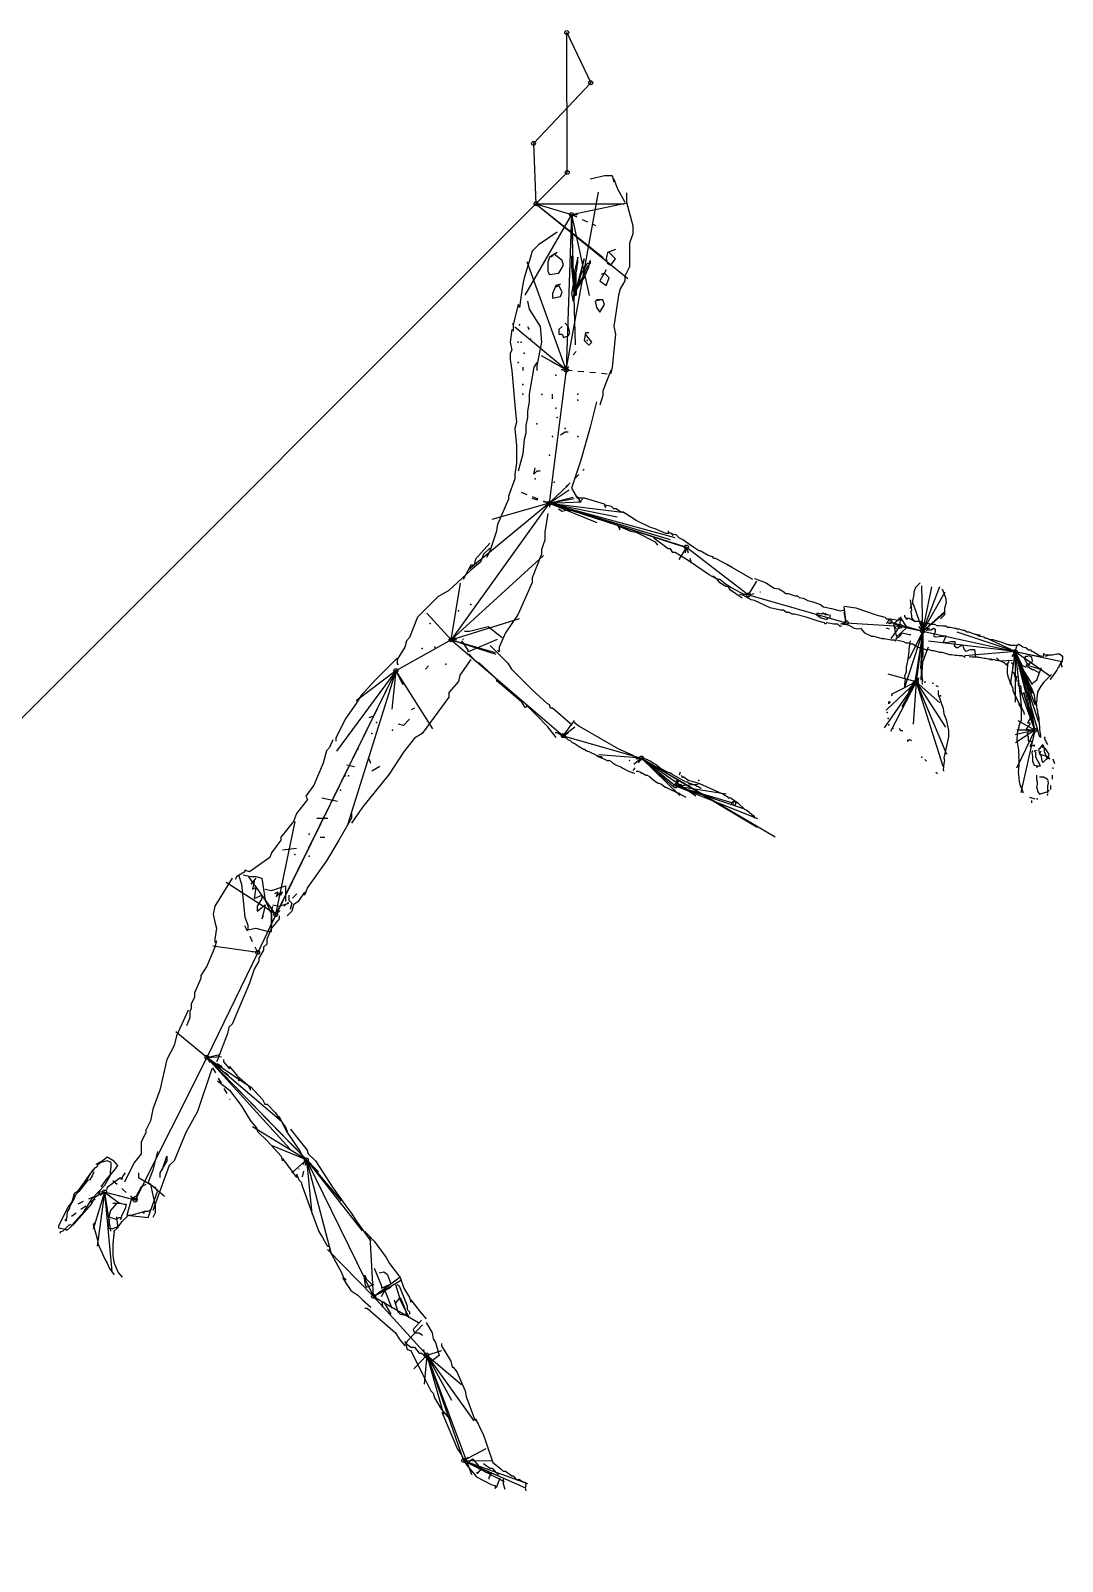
# Model space of a CAD drawing. Header units: millimetres. Extents: x -8 to 158, y -16 to 290.
# Drawn here: x 68.1 to 120.7, y 211.9 to 289.9 of the extents above; entities that cross this region are included whole.
import ezdxf

# ---------------------------------------------------------------- set-up
doc = ezdxf.new("R2010")
doc.units = ezdxf.units.MM
doc.linetypes.add('DASH', pattern=[0.6, 0.3, -0.3])

msp = doc.modelspace()

# ---------------------------------------------------------------- linework, layer by layer
at = {"layer": 'Shots', "color": 1}
for p, q in [((95.424, 289.768), (96.648, 287.214)), ((95.448, 282.65), (95.424, 289.768)), ((96.648, 287.214), (93.732, 284.126)), ((93.732, 284.126), (93.858, 281.052)), ((24.738, 211.94), (95.448, 282.65)), ((93.858, 281.052), (95.668, 280.506)), ((95.668, 280.506), (95.398, 272.592)), ((95.398, 272.592), (94.524, 265.804)), ((94.524, 265.804), (89.536, 258.854)), ((94.524, 265.804), (101.518, 263.578)), ((94.524, 265.804), (94.524, 265.804)), ((101.518, 263.578), (104.676, 261.142)), ((104.676, 261.142), (109.662, 259.722)), ((109.662, 259.722), (112.394, 259.546)), ((111.88, 259.774), (113.552, 259.3)), ((112.394, 259.546), (111.88, 259.774)), ((112.394, 259.546), (112.394, 259.546)), ((112.394, 259.546), (118.26, 258.252)), ((89.536, 258.854), (86.724, 257.282)), ((89.536, 258.854), (95.246, 253.974)), ((89.536, 258.854), (89.536, 258.854)), ((113.552, 259.3), (113.22, 256.716)), ((118.26, 258.252), (119.26, 254.252)), ((86.724, 257.282), (80.608, 244.87)), ((95.246, 253.974), (99.228, 252.838)), ((99.228, 252.838), (100.968, 251.416)), ((100.968, 251.416), (103.932, 250.532)), ((80.608, 244.87), (79.686, 242.942)), ((79.686, 242.942), (77.098, 237.594)), ((77.098, 237.594), (73.442, 230.334)), ((77.098, 237.594), (82.168, 232.382)), ((77.098, 237.594), (77.098, 237.594)), ((82.168, 232.382), (85.586, 225.43)), ((73.442, 230.334), (71.892, 230.744)), ((85.586, 225.43), (88.294, 222.442)), ((88.294, 222.442), (90.166, 217.078))]:
    msp.add_line(p, q, dxfattribs=at)
for centre in [(95.424, 289.768), (96.648, 287.214), (93.732, 284.126), (95.448, 282.65), (93.858, 281.052), (95.668, 280.506), (95.398, 272.592), (94.524, 265.804), (94.524, 265.804), (101.518, 263.578), (104.676, 261.142), (109.662, 259.722), (111.88, 259.774), (112.394, 259.546), (112.394, 259.546), (89.536, 258.854), (89.536, 258.854), (113.552, 259.3), (118.26, 258.252), (86.724, 257.282), (113.22, 256.716), (95.246, 253.974), (119.26, 254.252), (99.228, 252.838), (100.968, 251.416), (103.932, 250.532), (80.608, 244.87), (79.686, 242.942), (77.098, 237.594), (77.098, 237.594), (82.168, 232.382), (71.892, 230.744), (73.442, 230.334), (85.586, 225.43), (88.294, 222.442), (90.166, 217.078)]:
    msp.add_circle(centre, 0.1, dxfattribs=at)
at = {"layer": 'Sketch', "color": 0}
for points in [[(96.624, 282.328), (97.344, 282.488), (97.344, 282.488), (97.744, 282.488), (97.824, 282.168), (97.824, 282.328), (97.984, 281.848), (98.384, 281.128)], [(98.464, 281.608), (98.464, 281.608), (98.464, 281.128), (98.784, 279.928), (98.784, 279.528), (98.624, 279.048), (98.624, 277.848), (98.384, 277.368), (98.384, 277.128), (98.144, 276.728), (98.064, 276.408), (97.824, 274.808), (97.904, 274.408), (97.744, 272.728), (97.664, 272.408), (97.664, 272.568), (97.264, 271.528), (97.264, 271.288), (97.104, 270.808)], [(94.944, 279.608), (93.984, 278.968), (93.664, 278.648), (93.584, 278.328), (93.264, 277.288), (93.184, 276.968), (93.104, 276.408), (93.024, 275.768), (92.944, 275.928), (92.704, 274.888), (92.704, 274.968), (92.704, 274.568)], [(94.944, 278.568), (94.544, 278.328), (94.464, 278.088), (94.464, 277.608), (94.544, 277.448), (95.024, 277.528), (95.264, 277.928), (95.184, 278.168), (94.784, 278.488), (94.624, 278.328)], [(95.664, 278.408), (95.664, 277.848), (95.744, 276.968), (95.664, 276.488), (95.744, 276.088), (95.904, 276.728), (95.904, 277.528), (95.984, 278.088), (95.984, 278.328), (95.824, 277.608), (95.824, 276.728), (95.744, 276.248), (95.984, 276.808), (96.304, 278.248), (95.744, 276.168), (95.984, 276.888), (96.224, 277.288), (96.464, 277.848), (96.624, 278.008), (96.464, 278.008), (96.144, 277.448), (95.904, 276.648), (95.904, 276.408), (95.744, 276.328), (95.904, 276.488), (95.904, 276.648), (96.304, 277.288), (96.544, 277.848), (96.624, 278.168), (96.624, 278.008)], [(97.904, 278.728), (97.504, 278.568), (97.424, 278.248), (97.504, 278.008), (97.664, 277.928), (97.904, 278.248), (97.584, 278.568)], [(97.424, 277.688), (97.104, 277.128), (97.424, 276.888), (97.584, 277.288), (97.344, 277.528), (97.184, 277.448)], [(95.104, 276.968), (94.864, 276.888), (94.704, 276.488), (94.704, 276.248), (95.104, 276.328), (95.184, 276.568), (95.024, 276.888), (94.864, 276.808)], [(93.424, 276.088), (93.504, 275.688), (94.064, 274.808), (94.144, 274.008), (93.904, 272.808), (93.904, 272.568)], [(97.184, 276.168), (96.864, 276.088), (96.944, 275.768), (97.104, 275.528), (97.344, 275.928), (97.264, 276.168), (96.944, 276.168)], [(92.624, 274.648), (92.544, 274.008), (92.624, 273.608), (92.544, 273.448), (92.544, 273.128), (92.624, 272.568), (92.784, 270.808), (92.864, 269.928), (92.784, 269.608), (92.864, 268.728), (92.864, 267.848), (92.784, 267.288), (92.784, 267.048), (92.464, 266.168), (92.464, 266.008), (91.904, 264.728), (91.824, 264.328), (91.504, 263.368), (91.344, 263.048)], [(95.184, 274.808), (95.024, 274.648), (95.024, 274.408), (95.184, 274.408), (95.264, 274.248), (95.504, 274.328), (95.584, 274.488), (95.504, 274.808), (95.344, 274.968)], [(96.544, 274.488), (96.384, 274.488), (96.304, 274.088), (96.544, 273.848), (96.704, 274.008), (96.384, 274.408)], [(93.904, 272.968), (93.744, 272.728), (93.504, 271.368), (93.504, 270.968), (93.424, 270.488), (93.424, 270.168), (93.344, 269.768), (93.344, 269.368), (93.264, 269.048), (93.184, 268.328), (92.944, 267.448)], [(96.944, 270.968), (96.624, 269.688), (96.144, 268.008), (95.664, 266.568), (95.904, 266.168), (96.064, 266.088), (96.064, 265.848), (96.224, 266.008)], [(100.644, 264.268), (100.464, 264.268), (99.924, 264.508), (99.684, 264.568), (98.964, 264.928), (98.664, 265.108), (98.304, 265.348), (98.184, 265.348), (97.944, 265.528), (97.824, 265.528), (97.704, 265.648), (97.404, 265.708), (97.404, 265.588), (97.344, 265.768), (96.324, 266.068), (96.024, 266.068), (95.904, 266.128), (96.024, 266.008)], [(94.464, 265.288), (94.464, 265.288), (94.304, 264.328), (94.304, 263.928), (94.144, 263.448), (94.144, 263.208), (93.664, 262.008), (93.664, 261.768), (92.944, 260.168), (92.304, 259.208), (91.984, 258.488), (91.984, 258.248), (91.904, 258.328)], [(95.004, 265.528), (95.184, 265.408), (95.484, 265.468), (95.844, 265.408), (96.324, 265.288), (97.044, 265.048), (98.004, 264.688), (98.124, 264.448), (98.124, 264.628), (98.664, 264.388), (98.964, 264.328), (99.924, 263.848), (100.044, 263.668)], [(100.584, 264.408), (100.584, 264.328), (100.744, 264.288), (100.824, 264.168), (100.824, 264.248), (100.984, 264.208), (101.144, 264.048), (101.344, 263.968), (101.904, 263.568), (102.144, 263.408), (102.224, 263.408), (102.624, 263.168), (102.824, 263.088), (102.904, 263.008), (102.984, 263.008), (103.824, 262.568)], [(91.504, 263.528), (91.184, 263.208), (91.024, 262.808), (90.544, 262.408), (89.424, 261.368), (88.864, 261.048), (87.824, 260.008), (87.424, 258.968), (87.264, 258.808), (87.184, 258.488), (86.784, 257.848), (86.784, 257.608), (86.864, 257.608)], [(91.504, 263.768), (90.784, 262.968), (90.704, 262.648), (90.544, 262.648), (90.144, 261.928)], [(104.364, 260.968), (103.764, 261.388), (103.644, 261.568), (103.524, 261.568), (103.224, 261.748), (103.104, 261.928), (102.684, 262.168), (101.604, 262.888), (100.944, 263.308), (100.824, 263.308), (100.704, 263.488), (100.584, 263.488), (99.864, 264.028)], [(104.904, 261.928), (103.584, 262.688)], [(104.544, 261.168), (104.464, 261.168), (103.904, 261.448), (103.504, 261.688), (103.224, 261.928), (103.104, 261.928), (102.864, 262.088)], [(104.984, 261.968), (104.984, 261.968), (105.544, 261.768), (105.984, 261.488), (106.224, 261.448), (106.424, 261.328), (106.584, 261.208), (106.704, 261.208), (107.064, 261.088), (107.184, 261.088), (107.264, 261.008), (107.464, 260.968), (107.704, 260.848), (107.904, 260.808), (108.344, 260.648), (108.504, 260.528), (108.904, 260.448), (109.344, 260.328), (109.504, 260.368), (109.584, 260.328)], [(109.424, 259.568), (109.344, 259.528), (109.224, 259.648), (109.024, 259.648), (108.664, 259.728), (108.584, 259.648), (108.544, 259.728), (108.224, 259.808), (107.624, 260.008), (107.024, 260.168), (106.904, 260.168), (106.744, 260.248), (106.624, 260.248), (106.464, 260.368), (106.304, 260.368), (105.784, 260.488), (104.984, 260.848), (104.824, 260.888), (104.384, 261.128), (104.224, 261.168)], [(113.426, 261.762), (113.186, 261.522), (113.106, 261.282), (113.106, 261.162), (113.026, 260.842), (113.026, 260.682), (112.946, 260.602), (112.906, 260.442)], [(114.546, 261.442), (114.706, 261.002), (114.746, 260.762), (114.666, 260.442), (114.666, 260.122), (114.466, 259.922)], [(109.584, 260.568), (109.784, 260.528), (110.144, 260.488), (111.184, 260.128), (111.624, 260.008), (111.704, 259.928), (111.904, 259.928), (112.304, 259.848), (112.384, 259.888), (112.464, 259.848)], [(112.906, 260.882), (112.986, 260.362), (112.946, 260.282), (112.986, 260.082), (112.986, 260.002)], [(90.224, 259.288), (90.464, 259.288), (91.424, 259.528), (92.144, 258.968)], [(108.744, 260.128), (108.584, 260.128), (108.464, 260.208), (108.384, 260.168), (108.184, 260.208), (108.144, 260.128), (108.384, 259.968), (108.664, 259.888), (108.744, 259.968), (108.824, 259.968), (108.864, 260.088), (108.664, 260.128), (108.584, 260.208)], [(109.464, 259.648), (109.624, 259.648), (109.784, 259.608), (110.064, 259.448), (110.264, 259.408), (110.384, 259.448), (110.584, 259.208), (110.944, 259.048), (111.064, 259.048), (111.464, 258.928), (111.584, 258.928), (111.944, 258.848), (112.104, 258.848), (112.184, 258.808), (112.224, 258.888)], [(112.344, 259.968), (112.344, 259.888), (112.104, 259.688), (112.064, 259.568), (112.224, 259.408)], [(112.064, 259.688), (112.144, 259.248), (112.224, 259.048)], [(112.424, 259.968), (112.704, 259.528), (112.704, 259.448), (112.224, 259.008)], [(112.626, 260.102), (112.626, 260.042), (112.746, 259.892), (112.806, 259.982), (113.136, 259.802), (113.346, 259.802), (113.466, 259.772), (113.526, 259.712), (113.586, 259.742), (113.796, 259.682), (113.856, 259.682), (113.976, 259.652), (114.156, 259.652), (114.276, 259.592), (114.366, 259.592), (114.456, 259.562), (114.516, 259.592), (114.576, 259.562), (114.726, 259.562), (114.816, 259.502), (114.966, 259.502), (115.176, 259.442), (115.236, 259.442), (115.296, 259.412), (115.386, 259.412), (115.596, 259.352), (115.686, 259.352), (115.806, 259.262), (115.896, 259.262), (116.196, 259.142), (116.256, 259.142), (116.376, 259.112), (116.436, 259.112), (116.496, 259.052), (116.406, 259.082)], [(90.064, 258.808), (90.064, 258.808), (90.384, 258.328), (90.384, 258.248), (91.904, 258.888)], [(112.184, 258.928), (112.184, 258.928), (112.384, 259.048), (112.504, 259.208), (112.864, 259.128), (112.944, 259.128)], [(115.656, 257.972), (115.716, 258.002), (115.626, 258.002), (115.566, 258.032), (115.416, 258.032), (115.296, 258.062), (115.206, 258.062), (115.026, 258.092), (114.936, 258.092), (114.546, 258.212), (114.426, 258.212), (114.126, 258.302), (114.036, 258.302), (113.826, 258.362), (113.766, 258.332), (113.436, 258.452), (113.376, 258.452), (113.226, 258.512), (113.046, 258.632), (112.986, 258.632), (112.806, 258.692), (112.716, 258.692), (112.596, 258.752), (112.266, 258.812)], [(112.906, 258.802), (112.866, 258.522), (112.826, 258.122), (112.786, 257.762), (112.706, 257.482), (112.706, 257.202), (112.626, 257.002), (112.666, 256.842), (112.626, 256.602), (112.626, 256.402)], [(118.426, 258.622), (118.386, 258.562), (118.366, 258.602), (118.346, 258.542), (118.266, 258.562), (118.066, 258.562), (118.046, 258.582), (118.026, 258.542), (117.966, 258.602), (117.886, 258.602), (117.606, 258.722), (117.426, 258.762), (117.126, 258.862), (116.986, 258.862), (116.806, 258.942), (116.746, 258.922), (116.666, 258.982), (116.386, 259.042), (116.346, 259.102), (116.266, 259.102)], [(94.884, 253.888), (94.464, 254.428), (93.864, 255.028), (93.384, 255.508), (93.324, 255.388), (93.144, 255.688), (92.004, 256.648), (91.884, 256.828), (91.884, 256.708), (91.824, 256.888), (90.984, 257.668), (90.804, 257.728), (90.444, 258.148)], [(91.524, 258.568), (92.424, 257.668), (92.604, 257.368), (93.684, 256.288), (94.404, 255.628), (94.524, 255.568), (94.584, 255.388), (94.704, 255.388), (95.604, 254.608), (95.664, 254.488)], [(113.826, 258.482), (113.546, 257.722), (113.506, 257.202), (113.506, 257.002), (113.546, 256.762), (113.506, 256.682), (113.546, 256.602)], [(115.926, 258.002), (116.046, 257.982), (116.346, 257.982), (116.686, 257.922), (116.746, 257.922), (116.886, 257.882), (116.986, 257.882), (117.026, 257.822), (117.026, 257.882), (117.106, 257.842), (117.146, 257.862), (117.286, 257.822), (117.346, 257.822), (117.566, 257.762)], [(117.306, 257.942), (117.426, 257.822), (117.726, 257.682), (117.846, 257.562), (117.886, 257.582)], [(118.426, 258.642), (118.646, 258.502), (118.726, 258.482), (118.806, 258.462), (118.946, 258.342), (119.046, 258.342), (119.086, 258.282), (119.126, 258.282), (119.226, 258.222), (119.506, 258.062), (119.586, 258.042), (119.726, 258.022), (119.746, 258.162)], [(118.906, 258.002), (118.786, 258.002), (118.726, 257.922), (118.846, 257.702), (118.946, 257.622), (118.986, 257.622), (119.066, 257.742), (119.126, 257.722), (119.146, 257.782), (119.106, 257.962), (119.046, 258.002), (118.966, 258.022), (118.926, 258.042)], [(119.706, 258.162), (119.686, 258.122), (119.866, 258.082), (119.946, 258.102)], [(119.806, 258.022), (120.006, 258.082), (120.166, 258.082), (120.386, 258.142), (120.526, 258.142), (120.646, 258.042), (120.646, 257.982), (120.666, 258.022), (120.666, 257.902)], [(120.666, 257.962), (120.666, 257.862), (120.606, 257.682), (120.606, 257.542), (120.646, 257.462), (120.646, 257.462)], [(86.784, 257.928), (85.664, 256.808), (84.944, 256.008), (84.704, 255.608), (84.144, 254.808), (83.664, 253.848), (83.664, 253.688)], [(90.544, 257.848), (89.984, 257.048), (89.904, 256.728), (89.424, 256.168), (89.424, 255.928), (88.304, 254.408), (88.064, 254.088), (87.664, 253.848), (87.104, 253.128), (86.384, 252.008), (85.024, 250.328), (84.464, 249.528)], [(118.126, 257.802), (117.526, 257.762)], [(117.866, 257.642), (117.866, 257.502), (117.846, 257.422), (117.846, 257.142), (117.906, 256.962), (118.006, 256.682), (118.006, 256.742), (118.046, 256.662), (118.066, 256.542), (118.106, 256.442), (118.146, 256.402), (118.146, 256.282), (118.246, 256.042), (118.286, 256.002), (118.306, 255.902), (118.406, 255.722), (118.406, 255.682), (118.566, 255.442), (118.586, 255.362), (118.586, 255.402), (118.706, 255.162), (118.706, 255.102), (118.746, 255.062)], [(118.566, 257.522), (118.566, 257.482), (118.506, 257.402), (118.486, 257.342), (118.486, 257.402)], [(118.546, 257.562), (118.606, 257.562), (118.766, 257.482), (118.806, 257.482)], [(118.606, 257.502), (118.726, 257.222), (118.986, 256.802), (119.126, 256.582), (119.146, 256.622)], [(118.806, 257.602), (119.086, 257.502), (119.166, 257.482), (119.486, 257.382), (119.526, 257.402), (119.606, 257.362)], [(118.826, 257.562), (118.846, 257.502), (118.946, 257.462), (119.146, 257.342), (119.186, 257.342), (119.426, 257.202), (119.466, 257.162)], [(119.086, 256.622), (119.186, 256.682), (119.366, 256.822), (119.526, 257.282), (119.566, 257.342), (119.586, 257.422)], [(120.646, 257.842), (120.646, 257.722), (120.626, 257.762), (120.526, 257.562), (120.486, 257.522), (120.486, 257.462), (120.446, 257.422), (120.446, 257.442), (120.386, 257.302), (120.046, 256.842), (120.086, 256.882)], [(113.626, 256.722), (113.626, 256.722), (113.706, 256.722)], [(114.026, 256.642), (114.106, 256.642)], [(114.226, 256.522), (114.346, 256.482)], [(118.806, 257.062), (118.806, 257.042), (118.886, 256.862), (118.906, 256.762), (119.106, 256.342), (119.226, 256.062), (119.246, 255.882), (119.286, 255.662), (119.306, 255.582), (119.366, 255.382), (119.366, 255.322), (119.406, 255.242), (119.406, 255.142), (119.466, 254.882), (119.466, 254.722), (119.486, 254.622), (119.486, 254.542), (119.506, 254.462), (119.506, 254.282), (119.546, 253.982), (119.546, 253.882)], [(120.106, 257.082), (119.706, 256.682), (119.566, 256.502), (119.406, 256.202), (119.406, 256.142), (119.386, 256.062), (119.366, 255.862), (119.346, 255.662), (119.326, 255.662), (119.326, 255.562), (119.346, 255.502), (119.386, 255.562)], [(111.866, 255.722), (111.826, 255.602), (111.826, 255.722), (111.906, 255.682)], [(114.346, 256.282), (114.346, 256.082), (114.586, 255.362), (114.626, 255.082), (114.746, 254.802), (114.826, 254.402), (114.866, 254.242), (114.866, 253.922), (114.826, 253.762), (114.786, 253.522), (114.626, 252.842), (114.666, 252.722), (114.626, 252.562), (114.586, 252.242), (114.626, 252.162)], [(118.426, 255.562), (118.526, 255.442), (118.566, 255.322), (118.566, 254.762), (118.446, 254.482), (118.446, 254.402), (118.366, 254.102), (118.366, 253.982), (118.346, 253.842), (118.346, 253.742), (118.366, 253.642), (118.406, 253.342), (118.426, 253.262), (118.426, 253.062), (118.446, 253.022), (118.426, 252.882), (118.446, 252.762), (118.446, 252.522), (118.426, 252.242), (118.406, 252.202), (118.426, 252.142), (118.406, 252.082), (118.426, 251.982), (118.466, 251.642), (118.506, 251.482), (118.646, 251.122), (118.646, 251.062), (118.666, 251.122)], [(94.856, 254.162), (94.836, 254.122), (94.896, 254.142), (95.036, 254.062), (95.116, 254.042), (95.156, 254.022), (95.176, 253.962), (95.256, 253.942), (95.336, 253.882), (95.376, 253.882), (95.496, 253.762), (95.576, 253.742), (95.696, 253.622), (95.796, 253.602), (96.056, 253.422), (96.276, 253.282), (96.336, 253.282), (96.376, 253.222), (96.416, 253.222), (96.476, 253.182), (96.556, 253.162), (96.976, 252.962), (97.076, 252.922), (97.136, 252.862), (97.196, 252.842)], [(95.816, 254.682), (95.836, 254.622), (96.056, 254.462), (98.056, 253.302), (98.796, 252.982), (98.896, 252.922), (98.976, 252.862), (99.016, 252.862), (99.016, 252.802), (99.056, 252.822), (99.136, 252.782)], [(111.986, 254.322), (112.066, 254.362)], [(112.346, 254.362), (112.426, 254.242), (112.546, 254.242)], [(83.504, 253.768), (83.344, 253.368), (83.184, 253.208), (83.024, 252.568), (82.544, 251.448), (82.144, 250.888), (82.224, 250.728), (81.664, 250.008), (81.504, 249.608), (80.864, 248.808), (80.864, 248.648), (80.384, 248.008), (80.304, 247.768), (79.264, 247.048), (79.024, 247.128), (79.024, 247.048), (78.624, 246.808), (78.544, 246.648)], [(112.786, 253.762), (112.786, 253.682), (112.866, 253.762)], [(112.866, 253.802), (112.986, 253.722)], [(119.786, 253.922), (119.746, 253.842), (119.906, 253.522)], [(96.956, 252.962), (97.036, 252.902), (97.076, 252.922), (97.176, 252.922), (97.236, 252.822), (97.316, 252.802), (97.516, 252.702), (97.576, 252.722), (97.676, 252.682), (97.776, 252.582), (97.996, 252.462), (98.176, 252.382), (98.276, 252.322), (98.576, 252.162), (98.816, 252.082), (98.896, 252.062)], [(99.296, 252.862), (99.276, 252.822), (99.276, 252.862), (99.496, 252.762), (99.536, 252.762), (99.576, 252.722), (99.676, 252.702), (99.836, 252.582), (99.936, 252.522), (100.256, 252.282), (100.576, 252.122), (100.656, 252.102), (100.696, 252.062), (100.736, 252.062), (100.816, 252.002), (100.996, 251.902), (101.296, 251.722), (101.396, 251.682), (101.436, 251.642), (101.556, 251.622), (101.636, 251.562), (101.696, 251.562), (101.876, 251.482), (101.976, 251.462), (102.056, 251.402), (102.136, 251.382), (102.216, 251.322), (102.276, 251.302)], [(113.666, 252.762), (113.746, 252.682)], [(120.186, 252.802), (120.226, 252.642), (120.266, 252.562)], [(98.956, 252.162), (99.056, 252.162), (99.176, 252.122), (99.256, 252.062), (99.296, 252.062), (99.376, 252.002), (99.416, 252.002), (99.456, 251.962), (99.516, 251.962), (99.636, 251.902), (99.896, 251.682), (100.076, 251.562), (100.116, 251.562), (100.256, 251.502), (100.436, 251.362), (100.476, 251.362), (100.716, 251.242), (100.816, 251.182), (100.856, 251.182), (100.896, 251.142), (100.936, 251.142), (100.976, 251.102), (101.016, 251.102), (101.076, 251.062), (101.156, 251.042), (101.236, 250.982), (101.336, 250.922), (101.496, 250.842)], [(101.256, 251.962), (101.316, 251.842), (101.346, 251.902), (101.646, 251.692), (101.796, 251.662), (102.186, 251.542), (103.326, 251.032), (103.596, 250.882), (103.656, 250.792), (103.746, 250.822), (104.136, 250.552), (104.496, 250.222), (104.586, 250.192), (104.826, 249.982), (104.886, 249.892), (104.946, 249.862), (104.976, 249.772), (105.006, 249.832), (104.946, 249.922)], [(114.226, 252.122), (114.306, 252.042)], [(120.146, 251.962), (120.146, 251.762)], [(120.186, 252.362), (120.186, 252.282)], [(120.066, 251.442), (120.066, 251.242)], [(118.986, 250.842), (119.266, 250.762)], [(119.106, 250.562), (119.106, 250.682)], [(84.464, 250.008), (84.464, 249.768), (83.824, 248.648), (83.184, 247.608), (82.224, 246.248), (82.064, 245.848), (82.064, 246.008), (81.744, 245.528), (81.504, 245.368), (81.424, 245.048), (81.184, 244.808)], [(78.384, 246.728), (77.504, 245.288), (77.424, 244.888), (77.504, 244.488), (77.584, 244.168), (77.504, 243.608), (77.504, 243.448)], [(78.704, 246.888), (78.864, 246.408), (79.024, 244.728), (79.184, 244.328), (79.184, 244.088), (79.584, 244.168), (80.224, 244.008), (80.384, 244.008), (80.384, 245.048), (80.464, 245.288)], [(78.944, 246.888), (79.344, 246.808), (79.584, 246.808), (79.904, 246.728), (80.064, 245.608), (80.384, 244.888), (80.384, 244.328)], [(80.064, 246.168), (80.384, 246.088), (81.104, 246.328), (81.104, 245.528)], [(81.264, 245.848), (81.264, 245.608), (81.424, 245.448), (81.344, 245.128)], [(80.784, 244.808), (80.784, 244.648), (80.384, 244.168), (80.144, 243.608), (80.144, 243.368), (79.984, 243.208), (79.984, 243.048), (79.744, 242.648), (79.744, 242.488), (79.504, 242.088), (79.264, 241.368), (78.384, 239.288), (78.224, 239.128), (78.144, 238.808), (77.664, 237.528), (77.584, 237.368)], [(80.464, 245.368), (80.784, 245.288), (81.264, 245.448)], [(77.584, 243.528), (77.504, 243.208), (77.104, 242.248), (76.784, 241.768), (76.784, 241.608), (76.464, 240.888), (76.464, 240.648), (76.304, 240.328), (76.304, 240.088), (76.224, 239.928), (76.224, 239.608), (76.064, 239.208)], [(76.144, 240.008), (75.544, 238.688), (75.424, 238.208), (75.064, 237.488), (74.704, 235.928), (74.344, 234.968), (74.224, 234.368), (73.984, 233.888), (73.984, 233.768), (73.744, 233.288), (73.744, 232.688), (73.384, 232.208), (72.904, 231.248)], [(77.344, 237.008), (76.624, 234.848), (76.024, 233.768), (75.424, 232.328), (75.184, 232.088), (74.344, 229.808)], [(77.944, 237.488), (77.944, 237.368), (78.244, 237.008), (78.244, 237.128), (78.664, 236.648), (78.724, 236.408), (78.724, 236.588), (79.204, 236.168), (79.324, 235.928), (79.324, 236.108), (79.924, 235.448), (80.044, 235.208), (80.164, 235.208), (80.584, 234.788), (81.124, 234.008), (81.184, 233.828)], [(77.644, 236.408), (78.244, 235.928), (78.844, 235.148), (79.324, 234.368), (79.624, 234.008), (79.684, 233.828), (80.164, 233.348), (80.884, 232.568), (80.944, 232.328), (80.944, 232.448), (81.664, 231.488), (81.664, 231.608)], [(80.764, 234.608), (81.184, 233.768), (81.844, 232.808), (82.324, 231.848)], [(81.364, 233.948), (81.784, 233.408), (82.204, 232.868), (82.264, 232.688), (82.624, 232.328), (83.524, 230.948), (84.124, 230.108), (84.484, 229.628), (84.664, 229.328), (85.444, 228.248)], [(72.944, 231.728), (72.824, 231.568), (72.744, 231.368), (72.744, 231.448), (72.664, 231.448), (72.024, 230.968), (71.984, 230.848)], [(81.664, 231.668), (81.784, 231.368), (81.904, 231.248), (81.964, 231.008), (82.504, 229.508), (82.804, 228.728), (82.984, 228.428), (83.224, 228.008), (83.344, 227.948), (83.344, 227.768), (83.764, 226.988), (83.944, 226.688), (84.064, 226.388), (84.184, 226.268)], [(71.384, 229.168), (71.304, 229.088), (71.544, 228.248), (71.544, 228.128), (71.904, 227.328), (72.024, 227.128), (72.144, 226.848), (72.384, 226.528)], [(72.344, 228.728), (72.344, 228.728), (72.504, 228.888), (72.784, 229.248), (73.104, 229.568), (73.264, 229.568), (73.824, 229.728), (73.904, 229.648), (73.904, 229.768), (74.104, 229.768), (74.264, 229.848)], [(72.384, 228.728), (72.344, 228.448), (72.304, 228.088), (72.304, 227.488), (72.344, 227.288), (72.384, 227.128), (72.584, 226.648), (72.784, 226.408)], [(85.144, 228.728), (85.624, 228.248), (86.224, 227.408), (86.404, 227.108), (86.944, 226.388), (87.004, 226.208)], [(84.004, 226.388), (84.184, 226.088), (84.424, 225.728), (84.784, 225.488), (85.024, 225.248), (85.444, 224.888)], [(86.944, 226.388), (87.124, 225.848), (87.424, 225.368), (87.484, 225.128), (87.484, 225.248), (87.964, 224.648), (88.264, 224.288)], [(85.144, 224.828), (85.264, 224.828), (86.704, 223.568), (86.884, 223.268), (87.184, 222.908)], [(88.084, 223.988), (88.084, 223.988), (87.304, 223.148), (87.244, 223.028), (87.484, 222.848), (87.664, 222.848), (87.904, 222.548), (88.024, 222.548), (88.264, 222.308), (88.384, 222.308)], [(88.024, 224.228), (87.604, 223.748), (87.664, 223.568), (87.904, 223.568), (88.084, 223.448)], [(88.264, 224.108), (88.564, 223.568), (88.624, 223.268), (88.744, 223.088), (88.804, 222.848), (88.924, 222.428), (88.444, 222.068), (88.204, 222.428), (88.144, 222.728)], [(87.184, 223.148), (87.244, 222.908), (87.304, 222.728), (87.484, 222.668), (88.084, 221.468), (88.504, 220.628), (88.624, 220.508), (88.684, 220.268), (89.044, 219.668), (89.464, 219.188)], [(89.044, 223.028), (89.044, 222.908), (89.524, 222.128), (89.584, 221.828), (89.644, 221.828), (89.824, 221.588), (90.244, 220.628), (90.304, 220.328), (90.724, 219.188), (90.904, 219.008)], [(89.064, 219.528), (89.864, 217.648), (90.024, 217.408), (90.184, 217.128), (90.184, 217.048), (90.384, 216.768), (90.824, 216.248), (91.584, 215.848), (91.784, 215.808), (91.784, 215.648), (91.824, 215.768)], [(90.784, 219.208), (91.184, 218.368), (91.264, 218.128), (91.384, 217.768), (91.664, 216.968), (92.064, 216.648), (92.184, 216.528), (92.304, 216.528), (92.624, 216.288), (92.704, 216.288), (92.864, 216.088), (92.984, 216.128), (93.224, 215.968), (93.304, 215.968), (93.344, 215.808), (93.304, 215.688), (93.344, 215.528)], [(92.024, 216.168), (91.824, 215.688)], [(92.184, 216.128), (92.184, 215.888), (92.264, 215.608)]]:
    msp.add_lwpolyline(points, dxfattribs=at)
at = {"layer": 'Sketch', "color": 32}
for points in [[(93.424, 274.808), (93.504, 274.648)], [(95.904, 273.528), (95.744, 273.368)], [(93.184, 272.728), (93.184, 272.568)], [(94.704, 271.128), (94.704, 271.368)], [(95.104, 269.288), (95.344, 269.448), (95.504, 269.448)], [(94.064, 267.448), (93.904, 267.448), (93.744, 267.288), (93.824, 267.608)], [(88.384, 257.528), (88.224, 257.368)], [(85.824, 255.448), (85.584, 254.968), (85.344, 254.888)], [(87.664, 255.368), (87.504, 255.288)], [(87.424, 254.808), (87.104, 254.488), (86.864, 254.568)], [(84.224, 252.488), (84.624, 252.408)], [(85.344, 252.808), (85.424, 252.568)], [(85.904, 252.408), (85.504, 252.168)], [(82.944, 250.808), (83.744, 250.648)], [(82.704, 249.768), (83.264, 249.768)], [(82.864, 248.808), (83.104, 248.808)], [(80.944, 248.168), (81.664, 248.248)], [(69.624, 228.648), (69.664, 228.728), (69.784, 228.768), (70.064, 229.048), (70.144, 229.088), (70.224, 229.048), (70.824, 229.728), (71.264, 230.408), (71.904, 231.088), (72.184, 231.608), (72.184, 231.768), (72.224, 232.008), (72.224, 232.248), (72.024, 232.328), (71.704, 232.248), (71.544, 232.128), (71.464, 231.968), (71.384, 231.968), (71.184, 231.728), (70.944, 231.288), (70.864, 231.208)], [(71.464, 232.168), (71.824, 232.368), (72.024, 232.528), (72.304, 232.368), (72.544, 232.088), (72.384, 231.848), (71.944, 231.368), (71.704, 231.008)], [(71.304, 231.888), (70.504, 230.768), (70.344, 230.648), (70.224, 230.248), (70.024, 229.968), (69.544, 229.008), (69.544, 228.928), (69.704, 228.888), (69.904, 228.848), (69.984, 228.808), (70.344, 229.128), (71.224, 230.128), (71.384, 230.488), (71.584, 230.608), (71.624, 230.728)], [(71.344, 231.768), (71.264, 231.568), (71.144, 231.368), (71.024, 231.328), (70.584, 230.768), (70.384, 230.568), (70.344, 230.408), (70.104, 230.008), (70.104, 229.928), (69.984, 229.728), (69.944, 229.368), (69.864, 229.288)]]:
    msp.add_lwpolyline(points, dxfattribs=at)
at = {"layer": 'Sketch', "color": 5}
for points in [[(95.394, 272.76), (95.394, 272.73), (95.4, 272.718), (95.4, 272.634), (95.406, 272.604), (95.4, 272.592), (95.406, 272.574), (95.4, 272.562), (95.4, 272.406)], [(95.55, 272.58), (95.538, 272.58), (95.52, 272.568), (95.514, 272.58), (95.472, 272.58), (95.46, 272.586), (95.388, 272.586), (95.37, 272.58), (95.358, 272.586), (95.214, 272.586), (95.202, 272.592), (95.142, 272.592)], [(94.758, 265.782), (94.74, 265.788), (94.686, 265.788), (94.674, 265.794), (94.638, 265.788), (94.602, 265.794), (94.566, 265.794), (94.488, 265.806), (94.452, 265.806), (94.416, 265.8), (94.404, 265.806), (94.374, 265.806)], [(94.542, 265.992), (94.542, 265.89), (94.548, 265.872), (94.548, 265.608)]]:
    msp.add_lwpolyline(points, dxfattribs=at)
at = {"layer": 'Sketch', "color": 30}
for points in [[(111.746, 259.722), (111.666, 259.682)], [(111.866, 259.402), (111.706, 259.442)], [(113.906, 259.442), (113.786, 259.402), (113.746, 259.322), (113.826, 259.362), (113.986, 259.362), (114.106, 259.442), (114.186, 259.402), (114.186, 259.242), (114.106, 259.082), (114.186, 259.002), (114.626, 259.042), (114.706, 259.082), (114.706, 259.002), (114.586, 258.722), (114.786, 258.722), (114.986, 258.762), (115.186, 258.762), (115.186, 258.642), (115.146, 258.562), (115.306, 258.442), (115.586, 258.602), (115.666, 258.362), (115.746, 258.282), (115.986, 258.362), (116.186, 258.362), (116.226, 258.122), (116.226, 258.002), (116.426, 257.962)], [(118.066, 257.702), (118.066, 257.662), (118.106, 257.662), (118.146, 257.602), (118.126, 257.322), (118.106, 257.262), (118.126, 257.202), (118.166, 257.202), (118.206, 257.142), (118.226, 256.982), (118.286, 256.982), (118.326, 257.002), (118.306, 256.842), (118.266, 256.802), (118.306, 256.762), (118.406, 256.782), (118.406, 256.542), (118.466, 256.502), (118.526, 256.522), (118.566, 256.162), (118.626, 256.122), (118.726, 256.122), (118.726, 256.042), (118.786, 255.822), (118.826, 255.822), (118.806, 255.682)], [(119.066, 255.362), (118.986, 255.122), (119.006, 255.062), (119.046, 255.042), (119.026, 254.882), (118.926, 254.662), (118.886, 254.622), (118.946, 254.622), (118.986, 254.642), (119.006, 254.562), (118.806, 254.282), (118.966, 254.282), (118.866, 254.062), (118.886, 253.942), (118.926, 253.942), (118.926, 253.742), (118.946, 253.702), (119.146, 253.702), (119.026, 253.462), (119.046, 253.402), (119.046, 253.442), (119.246, 253.502), (119.186, 253.422)]]:
    msp.add_lwpolyline(points, dxfattribs=at)
at = {"layer": 'Sketch', "color": 9}
for points in [[(113.346, 256.882), (113.106, 256.722), (113.026, 256.642), (112.986, 256.482), (112.826, 256.202)], [(113.346, 256.922), (113.306, 256.722), (113.346, 256.602), (113.346, 256.402), (113.386, 256.162), (113.466, 256.122)], [(119.546, 253.322), (119.466, 253.322), (119.466, 253.162), (119.586, 252.922), (119.626, 252.682), (119.666, 252.602), (119.826, 252.762), (119.946, 252.842), (120.026, 252.802), (119.866, 252.922), (119.706, 252.962), (119.506, 253.042), (119.586, 253.202)], [(119.546, 253.362), (119.666, 253.522), (119.746, 253.322), (119.746, 253.162), (119.866, 252.842), (119.946, 252.842), (119.986, 253.042), (119.786, 253.322), (119.626, 253.402), (119.666, 253.482)], [(119.146, 253.202), (119.106, 253.122), (119.146, 252.922), (119.146, 252.682), (119.226, 252.482), (119.346, 252.442), (119.386, 252.362), (119.386, 252.442), (119.546, 252.442), (119.306, 252.882), (119.306, 253.122), (119.226, 253.202), (119.386, 253.242)], [(119.346, 251.962), (119.346, 251.722), (119.386, 251.642), (119.386, 251.482), (119.346, 251.362), (119.426, 251.082), (119.506, 251.002), (119.866, 251.122), (119.986, 251.202)], [(119.506, 251.882), (119.706, 251.882), (119.906, 251.762), (119.946, 251.562), (119.906, 251.402), (119.906, 251.042)], [(79.584, 246.728), (79.344, 246.408), (79.504, 246.568), (79.424, 246.168), (79.584, 246.248), (79.504, 245.688), (79.904, 245.848), (79.904, 245.688), (79.664, 245.288), (79.664, 245.048), (80.064, 245.368), (79.984, 244.968), (79.904, 244.648), (79.984, 244.808)], [(80.704, 246.008), (80.624, 245.768), (80.864, 246.008), (80.864, 245.848), (80.944, 246.008), (80.704, 245.848), (80.704, 246.008), (80.544, 245.928)], [(74.584, 232.808), (74.344, 231.848), (74.104, 231.248), (74.944, 230.528)], [(74.824, 231.848), (75.064, 232.568), (75.064, 232.328), (74.704, 231.728), (74.704, 231.488)], [(73.624, 231.728), (73.624, 231.488), (74.224, 231.128), (74.464, 230.048), (74.464, 229.688), (74.344, 229.448)], [(73.984, 231.128), (73.744, 231.008), (73.504, 230.528), (73.264, 230.408), (73.024, 229.568), (74.104, 229.448), (74.584, 230.768), (74.464, 231.008)], [(72.504, 230.168), (72.184, 229.808), (72.104, 229.488), (72.464, 229.368), (72.624, 229.448), (72.744, 229.448)], [(72.304, 230.168), (72.704, 230.168), (72.904, 230.128), (72.984, 230.128), (72.944, 229.888), (72.744, 229.528), (72.704, 229.328)], [(72.144, 229.368), (72.064, 229.128), (72.064, 228.928), (72.144, 228.888), (72.304, 228.888), (72.504, 228.968), (72.584, 228.928), (72.504, 229.408), (72.504, 229.488)], [(85.624, 226.868), (85.984, 225.968), (85.984, 225.848), (86.404, 226.028)], [(85.084, 226.508), (85.144, 226.088), (85.204, 225.908), (85.624, 226.028)], [(85.144, 226.508), (85.204, 226.328), (85.504, 226.028)], [(85.864, 226.628), (86.104, 226.688), (86.284, 226.568), (86.464, 226.088)], [(86.704, 226.028), (86.944, 225.248), (87.304, 224.528), (87.364, 224.348)], [(86.764, 226.028), (86.884, 225.968), (87.304, 224.948), (87.304, 224.768), (87.424, 224.648), (87.424, 224.528)], [(85.984, 225.428), (86.164, 225.728), (86.524, 224.828)], [(86.644, 225.248), (86.824, 224.648), (86.944, 224.528), (87.244, 224.468), (87.244, 224.588)], [(86.704, 225.068), (86.944, 225.368), (87.124, 224.948), (87.244, 224.588), (87.364, 224.408)], [(86.044, 225.008), (86.044, 224.888), (86.044, 225.068), (85.984, 225.188), (86.104, 225.128), (86.464, 224.528)], [(90.344, 216.928), (90.624, 217.168), (91.064, 216.648), (90.864, 216.408), (90.864, 216.488)], [(91.064, 216.688), (91.304, 216.488), (91.424, 216.488), (91.584, 216.408), (91.464, 216.208), (91.464, 216.128)], [(91.184, 216.928), (91.504, 216.688), (91.624, 216.688), (91.824, 216.448), (91.944, 216.408), (91.904, 216.328)]]:
    msp.add_lwpolyline(points, dxfattribs=at)
at = {"layer": 'Sketch', "color": 0}
for p in [(93.024, 274.888), (94.164, 271.348), (111.986, 256.042), (114.466, 256.002), (111.746, 255.162), (111.786, 254.842), (111.826, 254.522), (113.506, 252.882), (102.156, 251.692), (119.906, 250.962), (119.386, 250.762)]:
    msp.add_point(p, dxfattribs=at)
at = {"layer": 'Sketch', "color": 32}
for p in [(92.944, 274.008), (93.104, 274.008), (93.584, 274.168), (96.464, 274.088), (92.944, 272.968), (93.264, 273.448), (94.864, 272.328), (93.184, 271.848), (93.184, 271.368), (95.984, 271.368), (94.864, 270.648), (95.984, 271.048), (93.904, 269.848), (94.944, 270.168), (94.704, 269.208), (95.344, 269.608), (95.984, 269.208), (94.544, 268.248), (93.824, 267.048), (94.784, 266.888), (89.904, 260.328), (90.544, 260.648), (88.464, 259.688), (88.064, 258.408), (88.704, 258.488), (89.264, 257.608), (85.504, 254.088), (85.744, 254.648), (86.544, 254.248), (84.784, 253.288), (84.144, 251.928), (84.304, 251.928), (83.904, 251.208), (82.304, 248.968), (81.584, 247.928), (82.304, 247.848)]:
    msp.add_point(p, dxfattribs=at)
at = {"layer": 'XSect', "color": 1}
for p, q in [((95.398, 272.592), (97.038, 281.644)), ((93.858, 281.052), (98.342, 281.052)), ((93.858, 281.052), (98.536, 277.242)), ((93.858, 281.052), (97.274, 278.322)), ((95.668, 280.506), (98.5, 281.102)), ((95.668, 280.506), (93.298, 276.408)), ((95.668, 280.506), (95.716, 279.172)), ((95.668, 280.506), (96.566, 276.378)), ((95.668, 280.506), (95.86, 273.88)), ((95.398, 272.592), (93.404, 278.104)), ((95.398, 272.592), (92.774, 274.774)), ((95.398, 272.592), (94.132, 273.316)), ((94.524, 265.804), (95.5, 266.72)), ((94.524, 265.804), (90.43, 262.428)), ((94.524, 265.804), (91.614, 264.972)), ((94.524, 265.804), (95.54, 266.49)), ((94.524, 265.804), (95.748, 266.112)), ((94.524, 265.804), (95.794, 266.044)), ((94.524, 265.804), (96.158, 265.88)), ((94.524, 265.804), (97.984, 265.11)), ((94.524, 265.804), (100.696, 263.97)), ((94.524, 265.804), (98.38, 265.34)), ((94.524, 265.804), (96.964, 264.828)), ((94.524, 265.804), (100.922, 264.068)), ((94.524, 265.804), (101.412, 263.588)), ((101.518, 263.578), (101.126, 262.936)), ((89.536, 258.854), (94.236, 263.152)), ((104.676, 261.142), (105.098, 261.848)), ((89.536, 258.854), (90.008, 261.738)), ((113.552, 259.3), (113.506, 261.6)), ((113.552, 259.3), (114.432, 261.568)), ((113.552, 259.3), (114.02, 261.546)), ((113.552, 259.3), (114.698, 261.302)), ((109.662, 259.722), (109.558, 260.55)), ((113.552, 259.3), (113.076, 260.678)), ((89.536, 258.854), (88.296, 260.218)), ((89.536, 258.854), (93.024, 259.932)), ((109.662, 259.722), (109.554, 260.26)), ((112.394, 259.546), (111.936, 258.918)), ((112.394, 259.546), (112.442, 260.018)), ((113.552, 259.3), (113.476, 259.816)), ((113.552, 259.3), (114.662, 260.278)), ((113.552, 259.3), (114.648, 260.222)), ((89.536, 258.854), (91.816, 258.124)), ((89.536, 258.854), (91.78, 258.216)), ((113.552, 259.3), (112.644, 256.474)), ((113.552, 259.3), (112.866, 257.88)), ((113.552, 259.3), (113.17, 256.798)), ((113.552, 259.3), (113.332, 258.836)), ((113.552, 259.3), (113.444, 257.4)), ((113.552, 259.3), (113.452, 256.8)), ((113.552, 259.3), (113.562, 257.964)), ((118.26, 258.252), (113.844, 258.794)), ((118.26, 258.252), (115.304, 259.246)), ((118.26, 258.252), (116.862, 258.912)), ((118.26, 258.252), (115.694, 258.032)), ((118.26, 258.252), (118.008, 256.586)), ((118.26, 258.252), (118.606, 257.576)), ((118.26, 258.252), (119.602, 257.992)), ((118.26, 258.252), (120.638, 257.744)), ((118.26, 258.252), (120.056, 257.004)), ((118.26, 258.252), (118.764, 257.076)), ((118.26, 258.252), (119.124, 256.142)), ((118.26, 258.252), (119.266, 255.558)), ((118.26, 258.252), (119.446, 254.68)), ((118.26, 258.252), (119.508, 253.916)), ((118.26, 258.252), (118.266, 255.686)), ((118.26, 258.252), (118.586, 255.382)), ((86.724, 257.282), (80.42, 244.456)), ((86.724, 257.282), (80.492, 244.598)), ((86.724, 257.282), (83.704, 253.178)), ((86.724, 257.282), (84.276, 249.494)), ((86.724, 257.282), (84.708, 255.746)), ((86.724, 257.282), (86.522, 255.322)), ((86.724, 257.282), (87.078, 256.572)), ((86.724, 257.282), (88.58, 254.33)), ((113.22, 256.716), (111.592, 254.38)), ((113.22, 256.716), (111.694, 255.268)), ((113.22, 256.716), (111.792, 257.108)), ((113.22, 256.716), (111.916, 254.19)), ((113.22, 256.716), (111.938, 256.066)), ((113.22, 256.716), (112.484, 255.436)), ((113.22, 256.716), (113.06, 254.562)), ((113.22, 256.716), (114.43, 255.64)), ((113.22, 256.716), (114.712, 254.412)), ((113.22, 256.716), (114.756, 253.028)), ((113.22, 256.716), (114.574, 252.416)), ((119.26, 254.252), (118.824, 257.046)), ((119.26, 254.252), (118.892, 256.508)), ((119.26, 254.252), (118.506, 256.37)), ((119.26, 254.252), (118.7, 256.178)), ((95.246, 253.974), (95.826, 254.748)), ((95.246, 253.974), (95.83, 254.422)), ((119.26, 254.252), (118.266, 254.016)), ((119.26, 254.252), (118.278, 253.616)), ((119.26, 254.252), (118.336, 252.322)), ((119.26, 254.252), (118.34, 254.25)), ((119.26, 254.252), (118.418, 254.732)), ((119.26, 254.252), (118.55, 251.088)), ((119.26, 254.252), (118.822, 254.236)), ((99.228, 252.838), (97.052, 253.004)), ((99.228, 252.838), (98.846, 252.502)), ((99.228, 252.838), (101.19, 250.922)), ((99.228, 252.838), (100.886, 251.36)), ((99.228, 252.838), (102.004, 250.92)), ((99.228, 252.838), (102.766, 250.73)), ((99.228, 252.838), (105.118, 249.318)), ((99.228, 252.838), (102.784, 250.722)), ((99.228, 252.838), (106.04, 248.82)), ((99.228, 252.838), (101.226, 251.662)), ((100.968, 251.416), (102.11, 251.514)), ((100.968, 251.416), (101.282, 251.504)), ((100.968, 251.416), (103.542, 251.02)), ((100.968, 251.416), (104.432, 250.276)), ((100.968, 251.416), (105.132, 249.762)), ((80.608, 244.87), (81.596, 249.604)), ((80.608, 244.87), (78.074, 246.504)), ((80.608, 244.87), (79.236, 246.788)), ((79.686, 242.942), (77.396, 243.262)), ((77.098, 237.594), (75.518, 238.902)), ((77.098, 237.594), (77.738, 237.742)), ((77.098, 237.594), (77.85, 237.638)), ((77.098, 237.594), (79.336, 236.078)), ((77.098, 237.594), (80.902, 234.356)), ((77.098, 237.594), (81.318, 232.95)), ((77.098, 237.594), (82.778, 231.772)), ((82.168, 232.382), (79.424, 234.058)), ((82.168, 232.382), (80.392, 233.12)), ((82.168, 232.382), (81.416, 231.726)), ((82.168, 232.382), (82.448, 229.64)), ((82.168, 232.382), (83.42, 227.592)), ((82.168, 232.382), (83.932, 230.288)), ((82.168, 232.382), (85.008, 228.768)), ((71.892, 230.744), (71.312, 228.852)), ((71.892, 230.744), (71.512, 227.994)), ((71.892, 230.744), (72.642, 230.18)), ((71.892, 230.744), (72.254, 226.696)), ((71.892, 230.744), (72.184, 228.75)), ((85.586, 225.43), (85.422, 228.5)), ((85.586, 225.43), (83.234, 227.822)), ((85.586, 225.43), (86.92, 226.414)), ((85.586, 225.43), (87.002, 226.27)), ((85.586, 225.43), (86.486, 225.904)), ((85.586, 225.43), (87.876, 224.108)), ((88.294, 222.442), (87.642, 221.734)), ((88.294, 222.442), (88.172, 220.97)), ((88.294, 222.442), (89.066, 222.678)), ((88.294, 222.442), (90.072, 220.952)), ((88.294, 222.442), (89.548, 220.148)), ((88.294, 222.442), (89.14, 219.434)), ((88.294, 222.442), (90.694, 219.098)), ((88.294, 222.442), (90.572, 216.368)), ((90.166, 217.078), (91.318, 217.69)), ((90.166, 217.078), (91.648, 217.052)), ((90.166, 217.078), (93.434, 215.904)), ((90.166, 217.078), (93.316, 215.676)), ((90.166, 217.078), (92.242, 216.006))]:
    msp.add_line(p, q, dxfattribs=at)
at = {"layer": 'XSect', "color": 1, "linetype": 'DASH'}
for p, q in [((95.668, 280.506), (96.892, 279.95)), ((95.668, 280.506), (96.104, 280.498)), ((95.398, 272.592), (94.558, 273.064)), ((95.398, 272.592), (95.538, 272.762)), ((95.398, 272.592), (97.602, 272.392)), ((94.524, 265.804), (96.32, 267.544)), ((94.524, 265.804), (93.096, 266.362)), ((94.524, 265.804), (93.646, 266.046)), ((101.518, 263.578), (101.444, 263.264)), ((101.518, 263.578), (101.758, 262.78)), ((104.676, 261.142), (105.292, 261.304)), ((104.676, 261.142), (104.738, 261.152)), ((109.662, 259.722), (109.278, 259.64)), ((113.552, 259.3), (112.866, 260.144)), ((89.536, 258.854), (89.734, 258.982)), ((89.536, 258.854), (90.192, 258.9)), ((89.536, 258.854), (89.662, 258.78)), ((118.26, 258.252), (117.804, 257.54)), ((118.26, 258.252), (118.146, 257.842)), ((118.26, 258.252), (118.37, 258.606)), ((113.22, 256.716), (112.906, 256.464)), ((113.22, 256.716), (113.092, 256.612)), ((113.22, 256.716), (113.338, 256.888)), ((95.246, 253.974), (95.616, 254.168)), ((99.228, 252.838), (98.59, 252.7)), ((99.228, 252.838), (98.782, 252.2)), ((99.228, 252.838), (99.042, 252.668)), ((100.968, 251.416), (101.218, 252.13)), ((100.968, 251.416), (101.076, 251.792)), ((100.968, 251.416), (101.138, 251.68)), ((100.968, 251.416), (101.086, 251.466)), ((80.608, 244.87), (81.742, 245.982)), ((79.686, 242.942), (79.024, 244.324)), ((79.686, 242.942), (79.228, 242.998)), ((77.098, 237.594), (78.184, 236.704)), ((77.098, 237.594), (78.266, 235.46)), ((77.098, 237.594), (77.982, 237.068)), ((82.168, 232.382), (81.758, 231.892)), ((82.168, 232.382), (81.95, 231.5)), ((71.892, 230.744), (69.89, 229.264)), ((71.892, 230.744), (70.312, 230.04)), ((71.892, 230.744), (71.488, 230.75)), ((71.892, 230.744), (72.286, 230.452)), ((73.442, 230.334), (72.206, 231.408)), ((73.442, 230.334), (73.6, 230.406)), ((88.294, 222.442), (88.45, 222.276)), ((90.166, 217.078), (90.636, 217.404)), ((90.166, 217.078), (90.588, 217.272))]:
    msp.add_line(p, q, dxfattribs=at)

doc.saveas('drawing.dxf')
